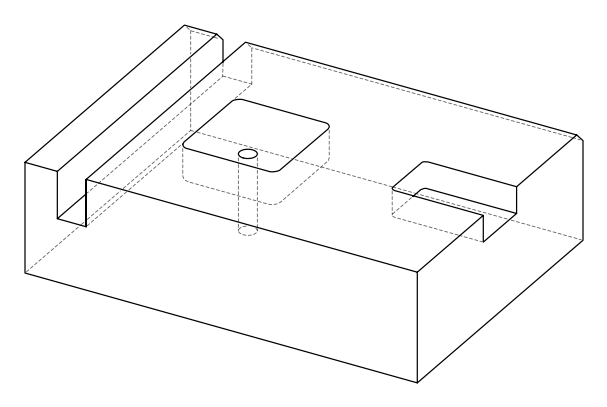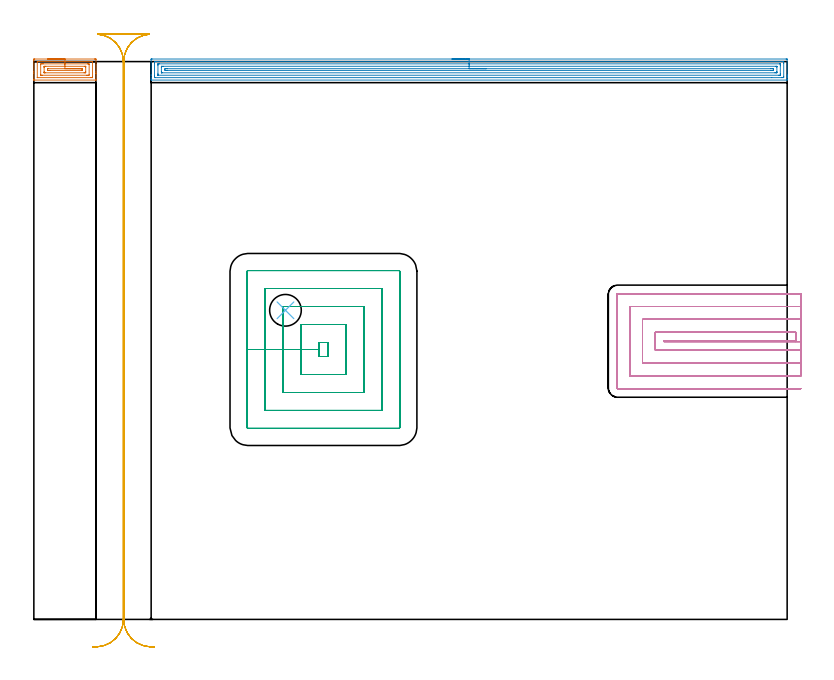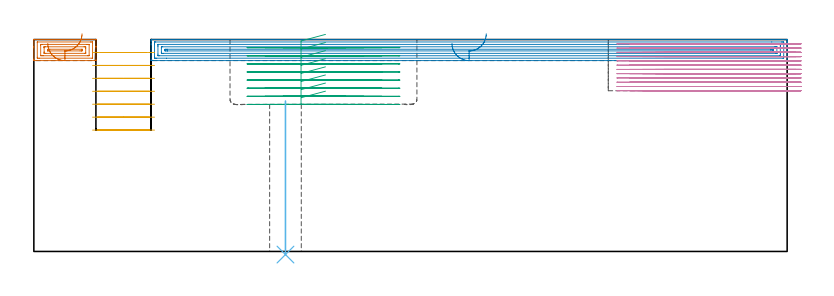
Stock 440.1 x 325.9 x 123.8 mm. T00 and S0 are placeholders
(PLAN: 6 operations, 4 tool changes, 76.6 min)
(1 AREA_MILL | FG_CHAMFER_SURFACE | UGT0205_001 | 1.67 min | 3247 mm3)
(2 AREA_MILL_1 | FG_CHAMFER_SURFACE_1 | UGT0205_001 | 15.08 min | 28613 mm3)
(3 MILL_RECTANGULAR_POCKET | POCKET_RECTANGULAR_STRAIGHT | UGT0201_095 | Follow Part, ap 5, ae 75% | 17.59 min | 459715 mm3)
(4 MILL_SLOT | SLOT_PARTIAL_RECTANGULAR | NXT0201_013 | Follow Part, ap 2.5, ae 75% | 30.83 min | 204274 mm3)
(5 MILL_RECTANGULAR_SLOT | SLOT_RECTANGULAR | UGT0201_004 | Follow Part, ap 8, ae 75% | 11.08 min | 554259 mm3)
(6 INDEXABLE_INSERT_DRILL_THROUGH_HOLE_FROM_SOLID | STEP1HOLE | NXT0302_008 | 0.37 min | 23159 mm3)
(TOOL UGT0205_001 | Chamfer Mill 20 x 3 x 45 deg. | D20 FL50 Z2)
(TOOL UGT0201_095 | End mill 20 mm | D20 R3 FL38 Z4)
(TOOL NXT0201_013 | ENDMILL 10mm | D10 FL30 Z4)
(TOOL UGT0201_004 | End Mill 32 mm | D32 FL53 Z6)
(TOOL NXT0302_008 | Index. Insert Drill 18.5mm [880-D1850L25-05] | D18.5 PA176 FL93 Z2)
(OP 1 AREA_MILL)
G17 G21 G94 G90
T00 M6
G54
G17 G0 G90 X8.15 Y327.4 S1061 M3
G43 Z133.8 H0
Z121.5
G94 G1 X8.188 Z120.628 F250.
X8.302 Z119.763
X8.491 Z118.912
X8.753 Z118.08
X9.087 Z117.274
X9.49 Z116.5
X9.958 Z115.764
X10.49 Z115.072
X11.079 Z114.429
X11.722 Z113.839
X12.414 Z113.308
X13.15 Z112.84
X13.924 Z112.437
X14.73 Z112.103
X15.562 Z111.841
X16.414 Z111.652
X17.278 Z111.538
X18.15 Z111.5
X35.388
X35.82 Y327.399 Z111.501
X36.245 Y327.393 Z111.503
X36.292 Y327.391 Z111.505
X36.3 Y326.97 Z111.926
Y319.93 Z118.963
Y319.126 Z119.772
Y319.05 Z119.849
X36.299 Y315.172 Z123.726
X36.29 Y315.105 Z123.793
X36.262 Y315.1 Z123.8
X0.038
X0.01 Y315.105 Z123.793
X0. Y315.175 Z123.724
Y319.126 Z119.772
Y319.93 Z118.963
Y326.568 Z112.328
X0.003 Y326.97 Z111.926
X0.008 Y327.391 Z111.505
X0.055 Y327.393 Z111.503
X0.48 Y327.4 Z111.5
X18.15
Y325.986 Z112.914
X34.053 Y325.985 Z112.915
X34.159
X34.246 Y325.981 Z112.919
X34.284 Y325.979 Z112.921
X34.29 Y325.96 Z112.94
X34.295 Y325.932 Z112.968
X34.299 Y325.845 Z113.055
X34.3 Y317.045 Z121.855
X34.297 Y316.798 Z122.102
X34.292 Y316.634 Z122.266
X34.287 Y316.521 Z122.379
X34.247 Y316.519 Z122.381
X34.053 Y316.516 Z122.384
X33.948 Y316.515 Z122.385
X33.169 Y316.514 Z122.386
X2.247 Y316.515 Z122.385
X2.141 Y316.516 Z122.384
X2.054 Y316.519 Z122.381
X2.016 Y316.521 Z122.379
X2.01 Y316.54 Z122.36
X2.005 Y316.568 Z122.332
X2.001 Y316.655 Z122.245
X2. Y325.456 Z113.444
X2.003 Y325.702 Z113.198
X2.008 Y325.866 Z113.034
X2.013 Y325.979 Z112.921
X2.053 Y325.981 Z112.919
X2.247 Y325.985 Z112.915
X2.352
X3.131 Y325.986 Z112.914
X18.15
Y324.572 Z114.328
X31.402 Y324.571 Z114.329
X32.046 Y324.569 Z114.331
X32.286 Y324.565 Z114.335
X32.299 Y324.33 Z114.57
X32.3 Y324.316 Z114.584
Y318.157 Z120.743
X32.286 Y317.936 Z120.964
X31.644 Y317.93 Z120.97
X31.402 Y317.929 Z120.971
X30.762 Y317.928 Z120.972
X4.898 Y317.929 Z120.971
X4.254 Y317.932 Z120.968
X4.014 Y317.936 Z120.964
X4.001 Y318.17 Z120.73
X4. Y318.184 Z120.716
Y324.343 Z114.557
X4.014 Y324.565 Z114.335
X4.656 Y324.57 Z114.33
X4.898 Y324.571 Z114.329
X5.538 Y324.572 Z114.328
X18.15
Y323.157 Z115.743
X29.635
X29.93 Y323.156 Z115.744
X30.27 Y323.152 Z115.748
X30.284 Y323.151 Z115.749
X30.29 Y323.139 Z115.761
X30.295 Y323.091 Z115.81
X30.298 Y322.99 Z115.91
X30.3 Y322.788 Z116.112
Y322.57 Z116.33
Y320.148 Z118.752
X30.299 Y319.93 Z118.97
X30.297 Y319.599 Z119.301
X30.293 Y319.434 Z119.466
X30.29 Y319.357 Z119.543
X30.219 Y319.349 Z119.551
X29.635 Y319.345 Z119.555
X29.341 Y319.343 Z119.557
X6.665
X6.37 Y319.344 Z119.556
X6.03 Y319.348 Z119.552
X6.016 Y319.349 Z119.551
X6.01 Y319.361 Z119.539
X6.006 Y319.41 Z119.49
X6.002 Y319.51 Z119.39
X6. Y319.712 Z119.188
Y319.93 Z118.97
Y322.352 Z116.548
X6.001 Y322.57 Z116.33
X6.003 Y322.901 Z115.999
X6.007 Y323.066 Z115.834
X6.01 Y323.143 Z115.757
X6.081 Y323.151 Z115.749
X6.665 Y323.155 Z115.745
X6.959 Y323.157 Z115.743
X18.15
Y321.743 Z117.157
X26.985
X27.819 Y321.739 Z117.161
X27.868 Y321.736 Z117.164
X28.29 Y321.69 Z117.21
X28.295 Y321.265 Z117.635
X28.29 Y320.81 Z118.09
X28.286 Y320.764 Z118.136
X27.922 Y320.757 Z118.143
X9.315
X8.481 Y320.761 Z118.139
X8.432 Y320.764 Z118.136
X8.01 Y320.81 Z118.09
X8.005 Y321.235 Z117.665
X8.01 Y321.69 Z117.21
X8.014 Y321.736 Z117.164
X8.378 Y321.743 Z117.157
X18.15
X19.022 Z117.195
X19.886 Z117.309
X20.738 Z117.498
X21.57 Z117.76
X22.376 Z118.094
X23.15 Z118.497
X23.886 Z118.965
X24.578 Z119.496
X25.221 Z120.086
X25.81 Z120.729
X26.342 Z121.421
X26.81 Z122.157
X27.213 Z122.931
X27.547 Z123.737
X27.809 Z124.569
X27.998 Z125.42
X28.112 Z126.285
X28.15 Z127.157
G0 Z133.8
M5
M2
(OP 2 AREA_MILL_1)
G17 G21 G94 G90
T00 M6
G54
G17 G0 G90 X244.3 Y327.4 S1061 M3
G43 Z133.8 H0
Z121.5
G94 G1 X244.338 Z120.628 F250.
X244.452 Z119.763
X244.641 Z118.912
X244.903 Z118.08
X245.237 Z117.274
X245.64 Z116.5
X246.108 Z115.764
X246.64 Z115.072
X247.229 Z114.429
X247.872 Z113.839
X248.564 Z113.308
X249.3 Z112.84
X250.074 Z112.437
X250.88 Z112.103
X251.712 Z111.841
X252.564 Z111.652
X253.428 Z111.538
X254.3 Z111.5
X439.494
X439.955 Y327.395 Z111.503
X440.09 Y327.392 Z111.506
X440.1 Y327.252 Z111.645
Y318.17 Z120.724
Y317.605 Z121.291
Y317.29 Z121.606
Y316.725 Z122.171
Y316.41 Z122.484
X440.099 Y315.407 Z123.492
X440.09 Y315.106 Z123.793
X439.94 Y315.1 Z123.8
X68.66
X68.51 Y315.106 Z123.793
X68.5 Y315.408 Z123.491
Y315.78 Z123.119
Y316.41 Z122.484
Y317.606 Z121.291
Y318.17 Z120.724
Y326.97 Z111.928
X68.503 Y327.255 Z111.642
X68.51 Y327.392 Z111.505
X68.649 Y327.399 Z111.499
X69.106 Y327.4 Z111.5
X254.3
Y325.986 Z112.914
X437.709 Y325.985 Z112.915
X437.816 Y325.984 Z112.916
X438.063 Y325.979 Z112.921
X438.09 Y325.898 Z113.002
X438.097 Y325.707 Z113.193
X438.099 Y325.21 Z113.69
X438.1 Y324.824 Z114.076
X438.099 Y317.29 Z121.61
X438.098 Y316.907 Z121.993
X438.09 Y316.526 Z122.374
X437.709 Y316.517 Z122.383
X437.602 Y316.515 Z122.385
X436.816 Y316.514 Z122.386
X431.113
X70.891 Y316.515 Z122.385
X70.784 Y316.516 Z122.384
X70.537 Y316.521 Z122.379
X70.51 Y316.602 Z122.298
X70.503 Y316.793 Z122.107
X70.501 Y317.29 Z121.61
X70.5 Y317.676 Z121.224
X70.501 Y325.21 Z113.69
X70.502 Y325.593 Z113.307
X70.51 Y325.974 Z112.926
X70.891 Y325.983 Z112.917
X70.998 Y325.985 Z112.915
X71.784 Y325.986 Z112.914
X77.487
X254.3
Y324.572 Z114.328
X435.924 Y324.571 Z114.329
X436.006 Y324.57 Z114.33
X436.07 Y324.567 Z114.333
X436.084 Y324.565 Z114.335
X436.09 Y324.552 Z114.348
X436.094 Y324.503 Z114.397
X436.098 Y324.33 Z114.57
X436.1 Y324.156 Z114.744
Y323.45 Z115.45
Y318.877 Z120.023
X436.098 Y318.17 Z120.73
X436.096 Y318.001 Z120.899
X436.091 Y317.944 Z120.956
X436.045 Y317.935 Z120.965
X435.924 Y317.934 Z120.966
X435.276 Y317.929 Z120.971
X72.676
X72.594 Y317.93 Z120.97
X72.53 Y317.933 Z120.967
X72.516 Y317.935 Z120.965
X72.51 Y317.948 Z120.952
X72.506 Y317.997 Z120.903
X72.502 Y318.17 Z120.73
X72.5 Y318.344 Z120.556
Y319.05 Z119.85
Y323.623 Z115.277
X72.502 Y324.33 Z114.57
X72.504 Y324.499 Z114.401
X72.509 Y324.556 Z114.344
X72.555 Y324.565 Z114.335
X72.676 Y324.566 Z114.334
X73.324 Y324.571 Z114.329
X254.3 Y324.572 Z114.328
Y323.157 Z115.743
X433.543
X433.975 Y323.155 Z115.745
X434.071 Y323.152 Z115.748
X434.086 Y323.151 Z115.749
X434.09 Y323.138 Z115.762
X434.095 Y323.091 Z115.809
X434.098 Y322.994 Z115.906
X434.1 Y322.608 Z116.292
Y319.969 Z118.931
Y319.93 Z118.97
X434.096 Y319.509 Z119.391
X434.093 Y319.404 Z119.496
X434.09 Y319.357 Z119.543
X434.04 Y319.35 Z119.55
X433.838 Y319.347 Z119.553
X433.246 Y319.343 Z119.557
X432.95
X75.057
X74.625 Y319.345 Z119.555
X74.529 Y319.348 Z119.552
X74.514 Y319.349 Z119.551
X74.51 Y319.362 Z119.538
X74.505 Y319.409 Z119.491
X74.502 Y319.506 Z119.394
X74.5 Y319.892 Z119.008
Y322.532 Z116.368
Y322.57 Z116.33
X74.504 Y322.991 Z115.909
X74.507 Y323.096 Z115.804
X74.51 Y323.143 Z115.757
X74.56 Y323.15 Z115.75
X74.762 Y323.154 Z115.746
X75.354 Y323.157 Z115.743
X75.65
X254.3
Y321.743 Z117.157
X430.569
X431.41 Y321.741 Z117.159
X431.461 Y321.738 Z117.162
X432.09 Y321.69 Z117.21
X432.095 Y321.066 Z117.834
X432.09 Y320.81 Z118.09
X431.51 Y320.762 Z118.138
X431.461 Y320.76 Z118.14
X430.623 Y320.757 Z118.143
X430.569
X78.031
X77.19 Y320.76 Z118.14
X77.139 Y320.762 Z118.138
X76.51 Y320.81 Z118.09
X76.505 Y321.435 Z117.465
X76.51 Y321.69 Z117.21
X77.09 Y321.738 Z117.162
X77.139 Y321.74 Z117.16
X77.977 Y321.743 Z117.157
X78.031
X254.3
X255.172 Z117.195
X256.036 Z117.309
X256.888 Z117.498
X257.72 Z117.76
X258.526 Z118.094
X259.3 Z118.497
X260.036 Z118.965
X260.728 Z119.496
X261.371 Z120.086
X261.96 Z120.729
X262.492 Z121.421
X262.96 Z122.157
X263.363 Z122.931
X263.697 Z123.737
X263.959 Z124.569
X264.148 Z125.42
X264.262 Z126.285
X264.3 Z127.157
G0 Z133.8
M5
M2
(OP 3 MILL_RECTANGULAR_POCKET)
G17 G21 G94 G90
T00 M6
G54
G17 G0 G90 X170.377 Y172.3 S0 M3
G43 Z133.8 H0
Z126.8
G94 G1 X156.1 Z122.974 F250.
Y157.7 Z119.062
X166.6
Y153.6 F500.
X171.8
Y161.8
X166.6
Y157.7
X156.1
Y143.1
X182.3
Y172.3
X156.1
Y157.7
X145.6
Y132.6
X192.8
Y182.8
X145.6
Y157.7
X135.1
Y122.1
X203.3
Y193.3
X135.1
Y157.7
X124.6
Y112.2
G3 X125.2 Y111.6 R0.6
G1 X213.2
G3 X213.8 Y112.2 R0.6
G1 Y203.2
G3 X213.2 Y203.8 R0.6
G1 X125.2
G3 X124.6 Y203.2 R0.6
G1 Y157.7
Y156.7
G0 X170.377 Y172.3 Z122.062
G1 X156.1 Z118.237 F250.
Y157.7 Z114.325
X166.6
Y153.6 F500.
X171.8
Y161.8
X166.6
Y157.7
X156.1
Y143.1
X182.3
Y172.3
X156.1
Y157.7
X145.6
Y132.6
X192.8
Y182.8
X145.6
Y157.7
X135.1
Y122.1
X203.3
Y193.3
X135.1
Y157.7
X124.6
Y112.2
G3 X125.2 Y111.6 R0.6
G1 X213.2
G3 X213.8 Y112.2 R0.6
G1 Y203.2
G3 X213.2 Y203.8 R0.6
G1 X125.2
G3 X124.6 Y203.2 R0.6
G1 Y157.7
Y156.7
G0 X170.377 Y172.3 Z117.325
G1 X156.1 Z113.499 F250.
Y157.7 Z109.587
X166.6
Y153.6 F500.
X171.8
Y161.8
X166.6
Y157.7
X156.1
Y143.1
X182.3
Y172.3
X156.1
Y157.7
X145.6
Y132.6
X192.8
Y182.8
X145.6
Y157.7
X135.1
Y122.1
X203.3
Y193.3
X135.1
Y157.7
X124.6
Y112.2
G3 X125.2 Y111.6 R0.6
G1 X213.2
G3 X213.8 Y112.2 R0.6
G1 Y203.2
G3 X213.2 Y203.8 R0.6
G1 X125.2
G3 X124.6 Y203.2 R0.6
G1 Y157.7
Y156.7
G0 X170.377 Y172.3 Z112.587
G1 X156.1 Z108.762 F250.
Y157.7 Z104.85
X166.6
Y153.6 F500.
X171.8
Y161.8
X166.6
Y157.7
X156.1
Y143.1
X182.3
Y172.3
X156.1
Y157.7
X145.6
Y132.6
X192.8
Y182.8
X145.6
Y157.7
X135.1
Y122.1
X203.3
Y193.3
X135.1
Y157.7
X124.6
Y112.2
G3 X125.2 Y111.6 R0.6
G1 X213.2
G3 X213.8 Y112.2 R0.6
G1 Y203.2
G3 X213.2 Y203.8 R0.6
G1 X125.2
G3 X124.6 Y203.2 R0.6
G1 Y157.7
Y156.7
G0 X170.377 Y172.3 Z107.85
G1 X156.1 Z104.025 F250.
Y157.7 Z100.112
X166.6
Y153.6 F500.
X171.8
Y161.8
X166.6
Y157.7
X156.1
Y143.1
X182.3
Y172.3
X156.1
Y157.7
X145.6
Y132.6
X192.8
Y182.8
X145.6
Y157.7
X135.1
Y122.1
X203.3
Y193.3
X135.1
Y157.7
X124.6
Y112.2
G3 X125.2 Y111.6 R0.6
G1 X213.2
G3 X213.8 Y112.2 R0.6
G1 Y203.2
G3 X213.2 Y203.8 R0.6
G1 X125.2
G3 X124.6 Y203.2 R0.6
G1 Y157.7
Y156.7
G0 X170.377 Y172.3 Z103.112
G1 X156.1 Z99.287 F250.
Y157.7 Z95.375
X166.6
Y153.6 F500.
X171.8
Y161.8
X166.6
Y157.7
X156.1
Y143.1
X182.3
Y172.3
X156.1
Y157.7
X145.6
Y132.6
X192.8
Y182.8
X145.6
Y157.7
X135.1
Y122.1
X203.3
Y193.3
X135.1
Y157.7
X124.6
Y112.2
G3 X125.2 Y111.6 R0.6
G1 X213.2
G3 X213.8 Y112.2 R0.6
G1 Y203.2
G3 X213.2 Y203.8 R0.6
G1 X125.2
G3 X124.6 Y203.2 R0.6
G1 Y157.7
Y156.7
G0 X170.377 Y172.3 Z98.375
G1 X156.1 Z94.55 F250.
Y157.7 Z90.637
X166.6
Y153.6 F500.
X171.8
Y161.8
X166.6
Y157.7
X156.1
Y143.1
X182.3
Y172.3
X156.1
Y157.7
X145.6
Y132.6
X192.8
Y182.8
X145.6
Y157.7
X135.1
Y122.1
X203.3
Y193.3
X135.1
Y157.7
X124.6
Y112.2
G3 X125.2 Y111.6 R0.6
G1 X213.2
G3 X213.8 Y112.2 R0.6
G1 Y203.2
G3 X213.2 Y203.8 R0.6
G1 X125.2
G3 X124.6 Y203.2 R0.6
G1 Y157.7
Y156.7
G0 X170.377 Y172.3 Z93.637
G1 X156.1 Z89.812 F250.
Y157.7 Z85.9
X166.6
Y153.6 F500.
X171.8
Y161.8
X166.6
Y157.7
X156.1
Y143.1
X182.3
Y172.3
X156.1
Y157.7
X145.6
Y132.6
X192.8
Y182.8
X145.6
Y157.7
X135.1
Y122.1
X203.3
Y193.3
X135.1
Y157.7
X124.6
Y112.2
G3 X125.2 Y111.6 R0.6
G1 X213.2
G3 X213.8 Y112.2 R0.6
G1 Y203.2
G3 X213.2 Y203.8 R0.6
G1 X125.2
G3 X124.6 Y203.2 R0.6
G1 Y157.7
Y156.7
G0 Z133.8
M5
M2
(OP 4 MILL_SLOT)
G17 G21 G94 G90
T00 M6
G54
G17 G0 G90 X448.1 Y162.3 S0 M3
G43 Z133.8 H0
Z121.308
G94 G1 X445.1 F250.
X368.1 F500.
Y162.8
X445.1
Y167.8
X363.1
Y157.3
X445.1
X448.1 F250.
Y175.3
X445.1
X355.6 F500.
Y149.8
X445.1
X448.1 F250.
Y182.8
X445.1
X348.1 F500.
Y142.3
X445.1
X448.1 F250.
Y190.3
X445.1
X341.1 F500.
G3 X340.6 Y189.8 R0.5
G1 Y135.3
G3 X341.1 Y134.8 R0.5
G1 X445.1
X448.1 F250.
G0 Y162.3 Z118.817
G1 X445.1
X368.1 F500.
Y162.8
X445.1
Y167.8
X363.1
Y157.3
X445.1
X448.1 F250.
Y175.3
X445.1
X355.6 F500.
Y149.8
X445.1
X448.1 F250.
Y182.8
X445.1
X348.1 F500.
Y142.3
X445.1
X448.1 F250.
Y190.3
X445.1
X341.1 F500.
G3 X340.6 Y189.8 R0.5
G1 Y135.3
G3 X341.1 Y134.8 R0.5
G1 X445.1
X448.1 F250.
G0 Y162.3 Z116.325
G1 X445.1
X368.1 F500.
Y162.8
X445.1
Y167.8
X363.1
Y157.3
X445.1
X448.1 F250.
Y175.3
X445.1
X355.6 F500.
Y149.8
X445.1
X448.1 F250.
Y182.8
X445.1
X348.1 F500.
Y142.3
X445.1
X448.1 F250.
Y190.3
X445.1
X341.1 F500.
G3 X340.6 Y189.8 R0.5
G1 Y135.3
G3 X341.1 Y134.8 R0.5
G1 X445.1
X448.1 F250.
G0 Y162.3 Z113.833
G1 X445.1
X368.1 F500.
Y162.8
X445.1
Y167.8
X363.1
Y157.3
X445.1
X448.1 F250.
Y175.3
X445.1
X355.6 F500.
Y149.8
X445.1
X448.1 F250.
Y182.8
X445.1
X348.1 F500.
Y142.3
X445.1
X448.1 F250.
Y190.3
X445.1
X341.1 F500.
G3 X340.6 Y189.8 R0.5
G1 Y135.3
G3 X341.1 Y134.8 R0.5
G1 X445.1
X448.1 F250.
G0 Y162.3 Z111.342
G1 X445.1
X368.1 F500.
Y162.8
X445.1
Y167.8
X363.1
Y157.3
X445.1
X448.1 F250.
Y175.3
X445.1
X355.6 F500.
Y149.8
X445.1
X448.1 F250.
Y182.8
X445.1
X348.1 F500.
Y142.3
X445.1
X448.1 F250.
Y190.3
X445.1
X341.1 F500.
G3 X340.6 Y189.8 R0.5
G1 Y135.3
G3 X341.1 Y134.8 R0.5
G1 X445.1
X448.1 F250.
G0 Y162.3 Z108.85
G1 X445.1
X368.1 F500.
Y162.8
X445.1
Y167.8
X363.1
Y157.3
X445.1
X448.1 F250.
Y175.3
X445.1
X355.6 F500.
Y149.8
X445.1
X448.1 F250.
Y182.8
X445.1
X348.1 F500.
Y142.3
X445.1
X448.1 F250.
Y190.3
X445.1
X341.1 F500.
G3 X340.6 Y189.8 R0.5
G1 Y135.3
G3 X341.1 Y134.8 R0.5
G1 X445.1
X448.1 F250.
G0 Y162.3 Z106.358
G1 X445.1
X368.1 F500.
Y162.8
X445.1
Y167.8
X363.1
Y157.3
X445.1
X448.1 F250.
Y175.3
X445.1
X355.6 F500.
Y149.8
X445.1
X448.1 F250.
Y182.8
X445.1
X348.1 F500.
Y142.3
X445.1
X448.1 F250.
Y190.3
X445.1
X341.1 F500.
G3 X340.6 Y189.8 R0.5
G1 Y135.3
G3 X341.1 Y134.8 R0.5
G1 X445.1
X448.1 F250.
G0 Y162.3 Z103.867
G1 X445.1
X368.1 F500.
Y162.8
X445.1
Y167.8
X363.1
Y157.3
X445.1
X448.1 F250.
Y175.3
X445.1
X355.6 F500.
Y149.8
X445.1
X448.1 F250.
Y182.8
X445.1
X348.1 F500.
Y142.3
X445.1
X448.1 F250.
Y190.3
X445.1
X341.1 F500.
G3 X340.6 Y189.8 R0.5
G1 Y135.3
G3 X341.1 Y134.8 R0.5
G1 X445.1
X448.1 F250.
G0 Y162.3 Z101.375
G1 X445.1
X368.1 F500.
Y162.8
X445.1
Y167.8
X363.1
Y157.3
X445.1
X448.1 F250.
Y175.3
X445.1
X355.6 F500.
Y149.8
X445.1
X448.1 F250.
Y182.8
X445.1
X348.1 F500.
Y142.3
X445.1
X448.1 F250.
Y190.3
X445.1
X341.1 F500.
G3 X340.6 Y189.8 R0.5
G1 Y135.3
G3 X341.1 Y134.8 R0.5
G1 X445.1
X448.1 F250.
G0 Y162.3 Z98.883
G1 X445.1
X368.1 F500.
Y162.8
X445.1
Y167.8
X363.1
Y157.3
X445.1
X448.1 F250.
Y175.3
X445.1
X355.6 F500.
Y149.8
X445.1
X448.1 F250.
Y182.8
X445.1
X348.1 F500.
Y142.3
X445.1
X448.1 F250.
Y190.3
X445.1
X341.1 F500.
G3 X340.6 Y189.8 R0.5
G1 Y135.3
G3 X341.1 Y134.8 R0.5
G1 X445.1
X448.1 F250.
G0 Y162.3 Z96.392
G1 X445.1
X368.1 F500.
Y162.8
X445.1
Y167.8
X363.1
Y157.3
X445.1
X448.1 F250.
Y175.3
X445.1
X355.6 F500.
Y149.8
X445.1
X448.1 F250.
Y182.8
X445.1
X348.1 F500.
Y142.3
X445.1
X448.1 F250.
Y190.3
X445.1
X341.1 F500.
G3 X340.6 Y189.8 R0.5
G1 Y135.3
G3 X341.1 Y134.8 R0.5
G1 X445.1
X448.1 F250.
G0 Y162.3 Z93.9
G1 X445.1
X368.1 F500.
Y162.8
X445.1
Y167.8
X363.1
Y157.3
X445.1
X448.1 F250.
Y175.3
X445.1
X355.6 F500.
Y149.8
X445.1
X448.1 F250.
Y182.8
X445.1
X348.1 F500.
Y142.3
X445.1
X448.1 F250.
Y190.3
X445.1
X341.1 F500.
G3 X340.6 Y189.8 R0.5
G1 Y135.3
G3 X341.1 Y134.8 R0.5
G1 X445.1
X448.1 F250.
G0 Z133.8
M5
M2
(OP 5 MILL_RECTANGULAR_SLOT)
G17 G21 G94 G90
T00 M6
G54
G17 G0 G90 X70.515 Y-16.154 S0 M3
G43 Z133.8 H0
Z116.243
G94 G1 X67.521 Y-15.97 F250.
G2 X52.5 Y0. R16. F500.
G1 Y325.9
G2 X65.377 Y341.592 R16.
G1 X65.383 Y341.622
G3 X62.412 Y341.9 R16.
G1 X42.393
G3 X39.419 Y341.621 R16.
G1 X39.425 Y341.592
G2 X52.3 Y325.9 R16.
G1 Y0.
G2 X37.279 Y-15.97 R16.
G1 X34.285 Y-16.154 F250.
G0 X70.515 Z108.686
G1 X67.521 Y-15.97
G2 X52.5 Y0. R16. F500.
G1 Y325.9
G2 X67.521 Y341.87 R16.
G1 Y341.9
X37.279
Y341.87
G2 X52.3 Y325.9 R16.
G1 Y0.
G2 X37.279 Y-15.97 R16.
G1 X34.285 Y-16.154 F250.
G0 X70.515 Z101.129
G1 X67.521 Y-15.97
G2 X52.5 Y0. R16. F500.
G1 Y325.9
G2 X67.521 Y341.87 R16.
G1 Y341.9
X37.279
Y341.87
G2 X52.3 Y325.9 R16.
G1 Y0.
G2 X37.279 Y-15.97 R16.
G1 X34.285 Y-16.154 F250.
G0 X70.515 Z93.571
G1 X67.521 Y-15.97
G2 X52.5 Y0. R16. F500.
G1 Y325.9
G2 X67.521 Y341.87 R16.
G1 Y341.9
X37.279
Y341.87
G2 X52.3 Y325.9 R16.
G1 Y0.
G2 X37.279 Y-15.97 R16.
G1 X34.285 Y-16.154 F250.
G0 X70.515 Z86.014
G1 X67.521 Y-15.97
G2 X52.5 Y0. R16. F500.
G1 Y325.9
G2 X67.521 Y341.87 R16.
G1 Y341.9
X37.279
Y341.87
G2 X52.3 Y325.9 R16.
G1 Y0.
G2 X37.279 Y-15.97 R16.
G1 X34.285 Y-16.154 F250.
G0 X70.515 Z78.457
G1 X67.521 Y-15.97
G2 X52.5 Y0. R16. F500.
G1 Y325.9
G2 X67.521 Y341.87 R16.
G1 Y341.9
X37.279
Y341.87
G2 X52.3 Y325.9 R16.
G1 Y0.
G2 X37.279 Y-15.97 R16.
G1 X34.285 Y-16.154 F250.
G0 X70.515 Z70.9
G1 X67.521 Y-15.97
G2 X52.5 Y0. R16. F500.
G1 Y325.9
G2 X67.521 Y341.87 R16.
G1 Y341.9
X37.279
Y341.87
G2 X52.3 Y325.9 R16.
G1 Y0.
G2 X37.279 Y-15.97 R16.
G1 X34.285 Y-16.154 F250.
G0 Z133.8
M5
M2
(OP 6 INDEXABLE_INSERT_DRILL_THROUGH_HOLE_FROM_SOLID)
G17 G21 G94 G90
T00 M6
G54
G17 G0 G90 X147. Y180.6 S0 M3
G43 Z133.8 H1
G94 G81 G98 Z-1.823 F250. R87.9
G80
M5
M2
